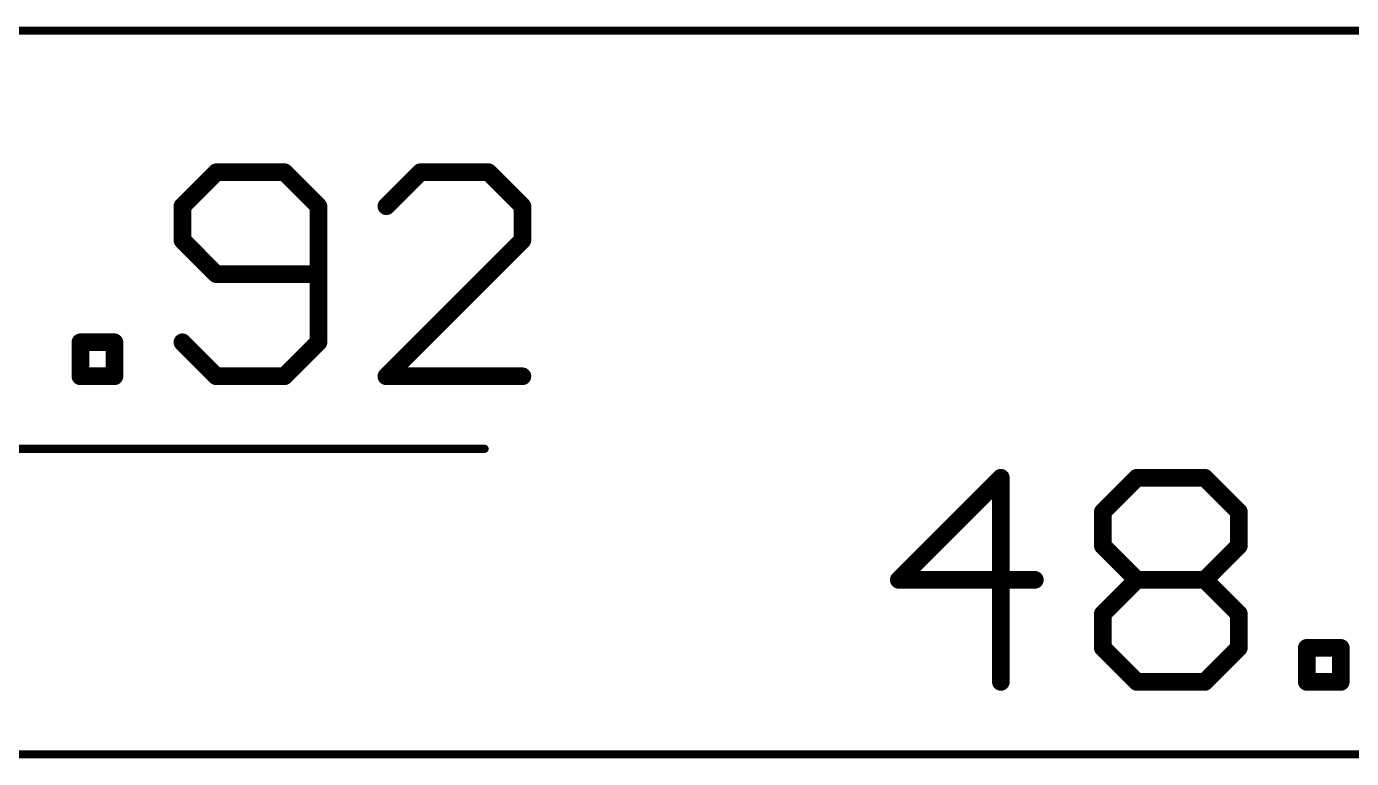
# Model space of a CAD drawing. Extents: x -15 to 72, y -20 to 100.
# Drawn here: x 8.03 to 28.97, y -18.1 to -6.54 of the extents above; entities that cross this region are included whole.
import ezdxf

# ---------------------------------------------------------------- set-up
doc = ezdxf.new("R2010")
doc.units = 0
doc.layers.add('51', color=253, linetype='CONTINUOUS')

msp = doc.modelspace()

# ---------------------------------------------------------------- linework, layer by layer
at = {"layer": '51'}
for points, const_width in [([(0.065, -6.604), (55.815, -6.604)], 0.13), ([(11.0321, -8.8399), (10.4948, -9.3772)], 0.2794), ([(12.1065, -8.8399), (11.0321, -8.8399)], 0.2794), ([(12.6437, -9.3772), (12.1065, -8.8399)], 0.2794), ([(14.2548, -8.8399), (13.7176, -9.3772)], 0.2794), ([(15.3293, -8.8399), (14.2548, -8.8399)], 0.2794), ([(15.8665, -9.3772), (15.3293, -8.8399)], 0.2794), ([(10.4948, -9.3772), (10.4948, -9.9144)], 0.2794), ([(12.6437, -11.5261), (12.6437, -9.3772)], 0.2794), ([(15.8665, -9.9144), (15.8665, -9.3772)], 0.2794), ([(10.4948, -9.9144), (11.0321, -10.4516)], 0.2794), ([(13.7176, -12.0633), (15.8665, -9.9144)], 0.2794), ([(11.0321, -10.4516), (12.6437, -10.4516)], 0.2794), ([(8.8835, -12.0633), (8.8835, -11.5261)], 0.2794), ([(8.8835, -11.5261), (9.4207, -11.5261)], 0.2794), ([(9.4207, -11.5261), (9.4207, -12.0633)], 0.2794), ([(10.4948, -11.5261), (11.0321, -12.0633)], 0.2794), ([(12.1065, -12.0633), (12.6437, -11.5261)], 0.2794), ([(9.4207, -12.0633), (8.8835, -12.0633)], 0.2794), ([(11.0321, -12.0633), (12.1065, -12.0633)], 0.2794), ([(15.8665, -12.0633), (13.7176, -12.0633)], 0.2794), ([(2.986, -13.208), (15.2681, -13.208)], 0.13), ([(23.4254, -13.6659), (21.8137, -15.2776)], 0.2794), ([(23.4254, -16.8893), (23.4254, -13.6659)], 0.2794), ([(25.0365, -14.2032), (25.5737, -13.6659)], 0.2794), ([(25.5737, -13.6659), (26.6482, -13.6659)], 0.2794), ([(26.6482, -13.6659), (27.1854, -14.2032)], 0.2794), ([(25.0365, -14.7404), (25.0365, -14.2032)], 0.2794), ([(27.1854, -14.2032), (27.1854, -14.7404)], 0.2794), ([(25.5737, -15.2776), (25.0365, -14.7404)], 0.2794), ([(27.1854, -14.7404), (26.6482, -15.2776)], 0.2794), ([(21.8137, -15.2776), (23.9626, -15.2776)], 0.2794), ([(25.0365, -15.8149), (25.5737, -15.2776)], 0.2794), ([(25.5737, -15.2776), (26.6482, -15.2776)], 0.2794), ([(26.6482, -15.2776), (27.1854, -15.8149)], 0.2794), ([(25.0365, -16.3521), (25.0365, -15.8149)], 0.2794), ([(27.1854, -15.8149), (27.1854, -16.3521)], 0.2794), ([(25.5737, -16.8893), (25.0365, -16.3521)], 0.2794), ([(27.1854, -16.3521), (26.6482, -16.8893)], 0.2794), ([(28.2592, -16.8893), (28.2592, -16.3521)], 0.2794), ([(28.2592, -16.3521), (28.7965, -16.3521)], 0.2794), ([(28.7965, -16.3521), (28.7965, -16.8893)], 0.2794), ([(26.6482, -16.8893), (25.5737, -16.8893)], 0.2794), ([(28.7965, -16.8893), (28.2592, -16.8893)], 0.2794), ([(52.005, -18.034), (3.875, -18.034)], 0.13)]:
    msp.add_lwpolyline(points, dxfattribs=dict(at, const_width=const_width))
for points, const_width in [([(11.0321, -8.7701, 1), (11.0321, -8.9098)], 0.1397), ([(11.0814, -8.8893, 1), (10.9827, -8.7906)], 0.1397), ([(12.1559, -8.7906, 1), (12.0571, -8.8893)], 0.1397), ([(12.1065, -8.9098, 1), (12.1065, -8.7701)], 0.1397), ([(14.2548, -8.7701, 1), (14.2548, -8.9098)], 0.1397), ([(14.3042, -8.8893, 1), (14.2054, -8.7906)], 0.1397), ([(15.3786, -8.7906, 1), (15.2799, -8.8893)], 0.1397), ([(15.3293, -8.9098, 1), (15.3293, -8.7701)], 0.1397), ([(10.4454, -9.3278, 1), (10.5442, -9.4266)], 0.1397), ([(10.5647, -9.3772, 1), (10.425, -9.3772)], 0.1397), ([(12.7136, -9.3772, 1), (12.5739, -9.3772)], 0.1397), ([(12.5943, -9.4266, 1), (12.6931, -9.3278)], 0.1397), ([(13.6682, -9.3278, 1), (13.767, -9.4266)], 0.1397), ([(15.9363, -9.3772, 1), (15.7966, -9.3772)], 0.1397), ([(15.8171, -9.4266, 1), (15.9159, -9.3278)], 0.1397), ([(10.5442, -9.865, 1), (10.4454, -9.9638)], 0.1397), ([(15.9159, -9.9638, 1), (15.8171, -9.865)], 0.1397), ([(10.425, -9.9144, 1), (10.5647, -9.9144)], 0.1397), ([(15.7966, -9.9144, 1), (15.9363, -9.9144)], 0.1397), ([(11.0321, -10.3818, 1), (11.0321, -10.5215)], 0.1397), ([(10.9827, -10.501, 1), (11.0814, -10.4022)], 0.1397), ([(12.6437, -10.5215, 1), (12.6437, -10.3818)], 0.1397), ([(8.9533, -11.5261, 1), (8.8136, -11.5261)], 0.1397), ([(8.8835, -11.4562, 1), (8.8835, -11.5959)], 0.1397), ([(9.4905, -11.5261, 1), (9.3508, -11.5261)], 0.1397), ([(9.4207, -11.5959, 1), (9.4207, -11.4562)], 0.1397), ([(10.5442, -11.4767, 1), (10.4454, -11.5755)], 0.1397), ([(12.5739, -11.5261, 1), (12.7136, -11.5261)], 0.1397), ([(12.6931, -11.5755, 1), (12.5943, -11.4767)], 0.1397), ([(8.8835, -11.9934, 1), (8.8835, -12.1332)], 0.1397), ([(9.4207, -12.1332, 1), (9.4207, -11.9934)], 0.1397), ([(11.0321, -11.9934, 1), (11.0321, -12.1332)], 0.1397), ([(12.1065, -12.1332, 1), (12.1065, -11.9934)], 0.1397), ([(13.7176, -11.9934, 1), (13.7176, -12.1332)], 0.1397), ([(15.8665, -12.1332, 1), (15.8665, -11.9934)], 0.1397), ([(8.8136, -12.0633, 1), (8.9533, -12.0633)], 0.1397), ([(9.3508, -12.0633, 1), (9.4905, -12.0633)], 0.1397), ([(10.9827, -12.1127, 1), (11.0814, -12.0139)], 0.1397), ([(12.0571, -12.0139, 1), (12.1559, -12.1127)], 0.1397), ([(13.6682, -12.0139, 1), (13.767, -12.1127)], 0.1397), ([(15.2681, -13.2405, 1), (15.2681, -13.1755)], 0.065), ([(23.4953, -13.6659, 1), (23.3556, -13.6659)], 0.1397), ([(23.4748, -13.7153, 1), (23.376, -13.6166)], 0.1397), ([(25.5737, -13.5961, 1), (25.5737, -13.7358)], 0.1397), ([(25.6231, -13.7153, 1), (25.5243, -13.6166)], 0.1397), ([(26.6976, -13.6166, 1), (26.5988, -13.7153)], 0.1397), ([(26.6482, -13.7358, 1), (26.6482, -13.5961)], 0.1397), ([(25.1063, -14.2032, 1), (24.9666, -14.2032)], 0.1397), ([(24.9871, -14.1538, 1), (25.0859, -14.2526)], 0.1397), ([(27.2552, -14.2032, 1), (27.1155, -14.2032)], 0.1397), ([(27.136, -14.2526, 1), (27.2348, -14.1538)], 0.1397), ([(25.0859, -14.691, 1), (24.9871, -14.7898)], 0.1397), ([(27.2348, -14.7898, 1), (27.136, -14.691)], 0.1397), ([(24.9666, -14.7404, 1), (25.1063, -14.7404)], 0.1397), ([(27.1155, -14.7404, 1), (27.2552, -14.7404)], 0.1397), ([(21.8137, -15.2078, 1), (21.8137, -15.3475)], 0.1397), ([(21.7643, -15.2282, 1), (21.8631, -15.327)], 0.1397), ([(23.9626, -15.3475, 1), (23.9626, -15.2078)], 0.1397), ([(25.5737, -15.2078, 1), (25.5737, -15.3475)], 0.1397), ([(25.6231, -15.327, 1), (25.5243, -15.2282)], 0.1397), ([(25.5243, -15.327, 1), (25.6231, -15.2282)], 0.1397), ([(26.6976, -15.2282, 1), (26.5988, -15.327)], 0.1397), ([(26.5988, -15.2282, 1), (26.6976, -15.327)], 0.1397), ([(26.6482, -15.3475, 1), (26.6482, -15.2078)], 0.1397), ([(25.1063, -15.8149, 1), (24.9666, -15.8149)], 0.1397), ([(24.9871, -15.7655, 1), (25.0859, -15.8642)], 0.1397), ([(27.2552, -15.8149, 1), (27.1155, -15.8149)], 0.1397), ([(27.136, -15.8642, 1), (27.2348, -15.7655)], 0.1397), ([(25.0859, -16.3027, 1), (24.9871, -16.4015)], 0.1397), ([(24.9666, -16.3521, 1), (25.1063, -16.3521)], 0.1397), ([(27.1155, -16.3521, 1), (27.2552, -16.3521)], 0.1397), ([(27.2348, -16.4015, 1), (27.136, -16.3027)], 0.1397), ([(28.2592, -16.2822, 1), (28.2592, -16.4219)], 0.1397), ([(28.3291, -16.3521, 1), (28.1894, -16.3521)], 0.1397), ([(28.8663, -16.3521, 1), (28.7266, -16.3521)], 0.1397), ([(28.7965, -16.4219, 1), (28.7965, -16.2822)], 0.1397), ([(23.3556, -16.8893, 1), (23.4953, -16.8893)], 0.1397), ([(25.5737, -16.8195, 1), (25.5737, -16.9592)], 0.1397), ([(25.5243, -16.9387, 1), (25.6231, -16.8399)], 0.1397), ([(26.5988, -16.8399, 1), (26.6976, -16.9387)], 0.1397), ([(26.6482, -16.9592, 1), (26.6482, -16.8195)], 0.1397), ([(28.2592, -16.8195, 1), (28.2592, -16.9592)], 0.1397), ([(28.1894, -16.8893, 1), (28.3291, -16.8893)], 0.1397), ([(28.7266, -16.8893, 1), (28.8663, -16.8893)], 0.1397), ([(28.7965, -16.9592, 1), (28.7965, -16.8195)], 0.1397)]:
    msp.add_lwpolyline(points, format="xyb", dxfattribs=dict(at, const_width=const_width))

doc.saveas('drawing.dxf')
